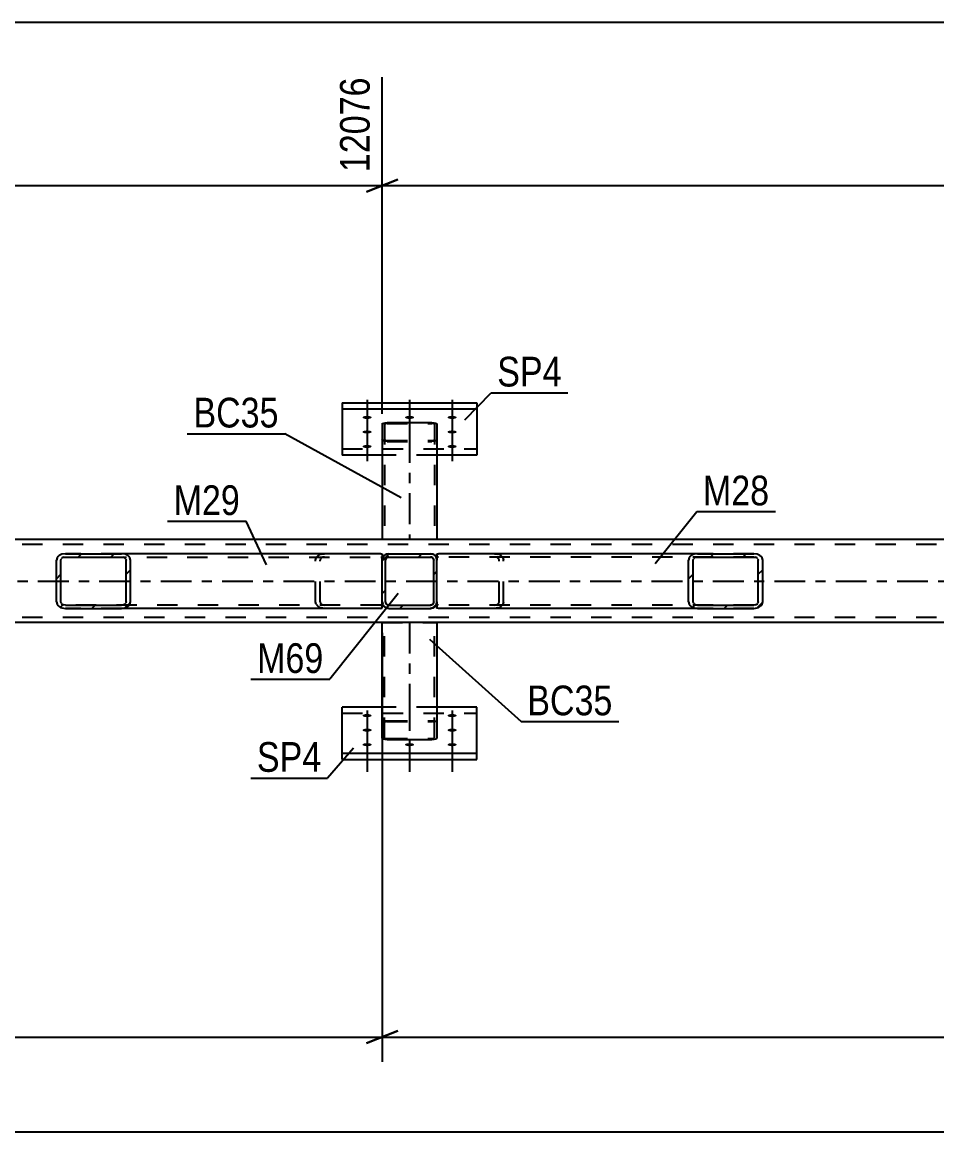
# Model space of a CAD drawing. Header units: millimetres. Extents: x -81 to 760, y -449 to 145.
# Drawn here: x 411.5 to 499.7, y -303.7 to -196.7 of the extents above; entities that cross this region are included whole.
import ezdxf

# ---------------------------------------------------------------- set-up
doc = ezdxf.new("R2010")
doc.units = ezdxf.units.MM
doc.linetypes.add('DXK_LINE_DOT2', pattern=[3.9198, 1.9599, -1.9599])
doc.linetypes.add('DXK_LINE_DOT3', pattern=[5.9187, 2.979, -0.9799, 0.9799, -0.9799])
doc.styles.add('Arial Narrow', font='ARIALN.TTF', dxfattribs={"height": 0.2})

# ---------------------------------------------------------------- blocks, each defined once
blk = doc.blocks.new('Part-389626899-48546 - 48534')
at = {"color": 2, "linetype": 'Continuous'}
for p, q in [((446.21, -265.71), (446.21, -254.6)), ((451.49, -254.6), (451.49, -265.71)), ((446.25, -265.77), (446.21, -265.71)), ((446.36, -265.83), (446.25, -265.77)), ((446.51, -265.86), (446.36, -265.83)), ((446.69, -265.87), (446.51, -265.86)), ((446.69, -265.87), (451.01, -265.87)), ((451.2, -265.86), (451.01, -265.87)), ((451.35, -265.83), (451.2, -265.86)), ((451.46, -265.77), (451.35, -265.83)), ((451.49, -265.71), (451.46, -265.77))]:
    blk.add_line(p, q, dxfattribs=at)
at = {"color": 7, "linetype": 'DXK_LINE_DOT2'}
for p, q in [((446.21, -254.6), (451.49, -254.6)), ((446.45, -265.71), (446.45, -254.6)), ((451.25, -265.71), (451.25, -254.6)), ((446.21, -264.23), (446.25, -264.17)), ((446.25, -264.17), (446.36, -264.12)), ((446.36, -264.12), (446.51, -264.08)), ((446.47, -264.2), (446.45, -264.23)), ((446.53, -264.17), (446.47, -264.2)), ((446.51, -264.08), (446.69, -264.07)), ((446.6, -264.16), (446.53, -264.17)), ((446.69, -264.15), (446.6, -264.16)), ((446.69, -264.07), (451.01, -264.07)), ((446.69, -264.15), (451.01, -264.15)), ((451.01, -264.07), (451.2, -264.08)), ((451.11, -264.16), (451.01, -264.15)), ((451.18, -264.17), (451.11, -264.16)), ((451.18, -264.17), (451.2, -264.18)), ((451.2, -264.08), (451.35, -264.12)), ((451.2, -264.18), (451.24, -264.2)), ((451.25, -264.23), (451.24, -264.2)), ((451.35, -264.12), (451.46, -264.17)), ((451.46, -264.17), (451.49, -264.23)), ((446.45, -265.71), (446.47, -265.74)), ((446.47, -265.74), (446.53, -265.77)), ((446.53, -265.77), (446.6, -265.79)), ((446.6, -265.79), (446.69, -265.79)), ((446.69, -265.79), (451.01, -265.79)), ((451.01, -265.79), (451.11, -265.79)), ((451.11, -265.79), (451.18, -265.77)), ((451.18, -265.77), (451.24, -265.74)), ((451.24, -265.74), (451.25, -265.71))]:
    blk.add_line(p, q, dxfattribs=at)
at = {"color": 7, "linetype": 'DXK_LINE_DOT3'}
blk.add_line((448.85, -254.6), (448.85, -264.97), dxfattribs=at)
blk = doc.blocks.new('Part-389626899-48542 - 48534')
at = {"linetype": 'Continuous'}
h = blk.add_hatch(dxfattribs=at)
h.set_pattern_fill('', scale=0.7, style=0, pattern_type=0)
h.set_pattern_definition([(45, (451.1005, -253.1882), (-1.57154, 1.57154), [])])
h.paths.add_polyline_path([(450.86, -253.24), (451.1, -253.19), (451.31, -253.05), (451.45, -252.84), (451.5, -252.6), (451.5, -248.6), (451.45, -248.35), (451.31, -248.14), (451.1, -248.01), (450.86, -247.96), (446.86, -247.96), (446.61, -248.01), (446.4, -248.14), (446.26, -248.35), (446.22, -248.6), (446.22, -252.6), (446.26, -252.84), (446.4, -253.05), (446.61, -253.19), (446.86, -253.24)])
h.paths.add_polyline_path([(446.73, -252.89), (446.63, -252.82), (446.56, -252.72), (446.54, -252.6), (446.54, -248.6), (446.56, -248.47), (446.63, -248.37), (446.73, -248.3), (446.86, -248.28), (450.86, -248.28), (450.98, -248.3), (451.08, -248.37), (451.15, -248.47), (451.18, -248.6), (451.18, -252.6), (451.15, -252.72), (451.08, -252.82), (450.98, -252.89), (450.86, -252.92), (446.86, -252.92)])
at = {"color": 7, "linetype": 'DXK_LINE_DOT2'}
for p, q in [((446.61, -248.01), (446.86, -247.96)), ((446.86, -247.96), (450.86, -247.96)), ((450.86, -247.96), (451.1, -248.01)), ((446.22, -248.6), (446.26, -248.35)), ((446.22, -252.6), (446.22, -248.6)), ((446.56, -248.47), (446.54, -248.6)), ((446.54, -252.6), (446.54, -248.6)), ((446.86, -248.28), (446.73, -248.3)), ((446.86, -248.28), (450.86, -248.28)), ((450.98, -248.3), (450.86, -248.28)), ((451.18, -248.6), (451.15, -248.47)), ((451.18, -252.6), (451.18, -248.6)), ((451.45, -248.35), (451.5, -248.6)), ((451.5, -252.6), (451.5, -248.6)), ((446.26, -252.84), (446.22, -252.6)), ((446.54, -252.6), (446.56, -252.72)), ((446.86, -253.24), (446.61, -253.19)), ((446.73, -252.89), (446.86, -252.92)), ((446.86, -252.92), (450.86, -252.92)), ((446.86, -253.24), (450.86, -253.24)), ((450.86, -252.92), (450.98, -252.89)), ((451.1, -253.19), (450.86, -253.24)), ((451.15, -252.72), (451.18, -252.6)), ((451.5, -252.6), (451.45, -252.84))]:
    blk.add_line(p, q, dxfattribs=at)
at = {"color": 2, "linetype": 'Continuous'}
for p, q in [((446.86, -247.96), (446.61, -248.01)), ((446.86, -247.96), (450.86, -247.96)), ((451.1, -248.01), (450.86, -247.96)), ((446.26, -248.35), (446.22, -248.6)), ((446.22, -252.6), (446.22, -248.6)), ((446.54, -248.6), (446.56, -248.47)), ((446.54, -252.6), (446.54, -248.6)), ((446.73, -248.3), (446.86, -248.28)), ((446.86, -248.28), (450.86, -248.28)), ((450.86, -248.28), (450.98, -248.3)), ((451.15, -248.47), (451.18, -248.6)), ((451.18, -252.6), (451.18, -248.6)), ((451.5, -248.6), (451.45, -248.35)), ((451.5, -252.6), (451.5, -248.6)), ((446.22, -252.6), (446.26, -252.84)), ((446.56, -252.72), (446.54, -252.6)), ((446.61, -253.19), (446.86, -253.24)), ((446.86, -252.92), (446.73, -252.89)), ((446.86, -252.92), (450.86, -252.92)), ((446.86, -253.24), (450.86, -253.24)), ((450.98, -252.89), (450.86, -252.92)), ((450.86, -253.24), (451.1, -253.19)), ((451.18, -252.6), (451.15, -252.72)), ((451.45, -252.84), (451.5, -252.6))]:
    blk.add_line(p, q, dxfattribs=at)
at = {"color": 7, "linetype": 'DXK_LINE_DOT2'}
for centre, radius, start, end in [((446.86, -248.6), 0.64, 112.5, 157.5), ((450.86, -248.6), 0.64, 22.5, 67.5), ((446.86, -248.6), 0.32, 112.5, 157.5), ((450.86, -248.6), 0.32, 22.5, 67.5), ((446.86, -252.6), 0.64, 202.5, 247.5), ((446.86, -252.6), 0.32, 202.5, 247.5), ((450.86, -252.6), 0.32, 292.5, 337.5), ((450.86, -252.6), 0.64, 292.5, 337.5)]:
    blk.add_arc(centre, radius, start, end, dxfattribs=at)
at = {"color": 2, "linetype": 'Continuous'}
for centre, radius, start, end in [((446.86, -248.6), 0.64, 112.5, 157.5), ((450.86, -248.6), 0.64, 22.5, 67.5), ((446.86, -248.6), 0.32, 112.5, 157.5), ((450.86, -248.6), 0.32, 22.5, 67.5), ((446.86, -252.6), 0.64, 202.5, 247.5), ((446.86, -252.6), 0.32, 202.5, 247.5), ((450.86, -252.6), 0.32, 292.5, 337.5), ((450.86, -252.6), 0.64, 292.5, 337.5)]:
    blk.add_arc(centre, radius, start, end, dxfattribs=at)
blk = doc.blocks.new('Part-389626899-48550 - 48534')
at = {"color": 7, "linetype": 'DXK_LINE_DOT2'}
for p, q in [((574.16, -247.08), (-36.81, -247.08)), ((574.16, -254.12), (-36.81, -254.12))]:
    blk.add_line(p, q, dxfattribs=at)
at = {"color": 2, "linetype": 'Continuous'}
for p, q in [((574.16, -246.6), (-32.01, -246.6)), ((574.16, -254.6), (-32.01, -254.6))]:
    blk.add_line(p, q, dxfattribs=at)
at = {"color": 7, "linetype": 'DXK_LINE_DOT3'}
blk.add_line((-36.81, -250.6), (574.16, -250.6), dxfattribs=at)
blk = doc.blocks.new('Bolt-389626899-48717 - 48534')
at = {"linetype": 'Continuous'}
for points in [[(444.75, -234.67), (444.85, -234.67), (444.93, -234.68), (445.01, -234.7), (445.08, -234.72), (445.14, -234.75), (445.17, -234.77), (445.19, -234.81), (445.19, -234.84), (445.17, -234.87), (445.14, -234.9), (445.08, -234.92), (445.01, -234.94), (444.93, -234.96), (444.85, -234.97), (444.75, -234.97), (444.66, -234.97), (444.58, -234.96), (444.5, -234.94), (444.43, -234.92), (444.37, -234.9), (444.34, -234.87), (444.32, -234.84), (444.32, -234.81), (444.34, -234.77), (444.37, -234.75), (444.43, -234.72), (444.5, -234.7), (444.58, -234.68), (444.66, -234.67)], [(448.85, -234.67), (448.95, -234.67), (449.03, -234.68), (449.11, -234.7), (449.18, -234.72), (449.24, -234.75), (449.27, -234.77), (449.29, -234.81), (449.29, -234.84), (449.27, -234.87), (449.24, -234.9), (449.18, -234.92), (449.11, -234.94), (449.03, -234.96), (448.95, -234.97), (448.85, -234.97), (448.76, -234.97), (448.68, -234.96), (448.6, -234.94), (448.53, -234.92), (448.47, -234.9), (448.44, -234.87), (448.42, -234.84), (448.42, -234.81), (448.44, -234.77), (448.47, -234.75), (448.53, -234.72), (448.6, -234.7), (448.68, -234.68), (448.76, -234.67)], [(452.95, -234.67), (453.05, -234.67), (453.13, -234.68), (453.21, -234.7), (453.28, -234.72), (453.34, -234.75), (453.37, -234.77), (453.39, -234.81), (453.39, -234.84), (453.37, -234.87), (453.34, -234.9), (453.28, -234.92), (453.21, -234.94), (453.13, -234.96), (453.05, -234.97), (452.95, -234.97), (452.86, -234.97), (452.78, -234.96), (452.7, -234.94), (452.63, -234.92), (452.57, -234.9), (452.54, -234.87), (452.52, -234.84), (452.52, -234.81), (452.54, -234.77), (452.57, -234.75), (452.63, -234.72), (452.7, -234.7), (452.78, -234.68), (452.86, -234.67)], [(444.75, -236.07), (444.85, -236.08), (444.93, -236.09), (445.01, -236.1), (445.08, -236.12), (445.14, -236.15), (445.17, -236.18), (445.19, -236.21), (445.19, -236.24), (445.17, -236.27), (445.14, -236.3), (445.08, -236.32), (445.01, -236.34), (444.93, -236.36), (444.85, -236.37), (444.75, -236.37), (444.66, -236.37), (444.58, -236.36), (444.5, -236.34), (444.43, -236.32), (444.37, -236.3), (444.34, -236.27), (444.32, -236.24), (444.32, -236.21), (444.34, -236.18), (444.37, -236.15), (444.43, -236.12), (444.5, -236.1), (444.58, -236.09), (444.66, -236.08)], [(452.95, -236.07), (453.05, -236.08), (453.13, -236.09), (453.21, -236.1), (453.28, -236.12), (453.34, -236.15), (453.37, -236.18), (453.39, -236.21), (453.39, -236.24), (453.37, -236.27), (453.34, -236.3), (453.28, -236.32), (453.21, -236.34), (453.13, -236.36), (453.05, -236.37), (452.95, -236.37), (452.86, -236.37), (452.78, -236.36), (452.7, -236.34), (452.63, -236.32), (452.57, -236.3), (452.54, -236.27), (452.52, -236.24), (452.52, -236.21), (452.54, -236.18), (452.57, -236.15), (452.63, -236.12), (452.7, -236.1), (452.78, -236.09), (452.86, -236.08)], [(444.75, -237.48), (444.85, -237.48), (444.93, -237.49), (445.01, -237.5), (445.08, -237.52), (445.14, -237.55), (445.17, -237.58), (445.19, -237.61), (445.19, -237.64), (445.17, -237.67), (445.14, -237.7), (445.08, -237.73), (445.01, -237.75), (444.93, -237.76), (444.85, -237.77), (444.75, -237.78), (444.66, -237.77), (444.58, -237.76), (444.5, -237.75), (444.43, -237.73), (444.37, -237.7), (444.34, -237.67), (444.32, -237.64), (444.32, -237.61), (444.34, -237.58), (444.37, -237.55), (444.43, -237.52), (444.5, -237.5), (444.58, -237.49), (444.66, -237.48)], [(452.95, -237.48), (453.05, -237.48), (453.13, -237.49), (453.21, -237.5), (453.28, -237.52), (453.34, -237.55), (453.37, -237.58), (453.39, -237.61), (453.39, -237.64), (453.37, -237.67), (453.34, -237.7), (453.28, -237.73), (453.21, -237.75), (453.13, -237.76), (453.05, -237.77), (452.95, -237.78), (452.86, -237.77), (452.78, -237.76), (452.7, -237.75), (452.63, -237.73), (452.57, -237.7), (452.54, -237.67), (452.52, -237.64), (452.52, -237.61), (452.54, -237.58), (452.57, -237.55), (452.63, -237.52), (452.7, -237.5), (452.78, -237.49), (452.86, -237.48)]]:
    blk.add_hatch(color=1, dxfattribs=at).paths.add_polyline_path(points)
at = {"color": 1, "linetype": 'Continuous'}
for p, q in [((444.75, -233.13), (444.75, -236.25)), ((448.85, -233.13), (448.85, -236.25)), ((452.95, -233.13), (452.95, -236.25)), ((444.75, -234.53), (444.75, -237.65)), ((452.95, -234.53), (452.95, -237.65)), ((444.75, -235.93), (444.75, -239.05)), ((452.95, -235.93), (452.95, -239.05))]:
    blk.add_line(p, q, dxfattribs=at)
at = {"color": 1, "linetype": 'DXK_LINE_DOT2'}
blk.add_line((448.85, -235.93), (448.85, -239.05), dxfattribs=at)
blk = doc.blocks.new('Part-389626899-48642 - 48534')
at = {"linetype": 'Continuous'}
h = blk.add_hatch(dxfattribs=at)
h.set_pattern_fill('', scale=0.7, style=0, pattern_type=0)
h.set_pattern_definition([(45, (482.3845, -253.1882), (-1.57154, 1.57154), [])])
h.paths.add_polyline_path([(482.05, -253.24), (482.38, -253.19), (482.67, -253.05), (482.85, -252.84), (482.92, -252.6), (482.92, -248.6), (482.85, -248.35), (482.67, -248.14), (482.38, -248.01), (482.05, -247.96), (476.63, -247.96), (476.3, -248.01), (476.02, -248.14), (475.83, -248.35), (475.77, -248.6), (475.77, -252.6), (475.83, -252.84), (476.02, -253.05), (476.3, -253.19), (476.63, -253.24)])
h.paths.add_polyline_path([(476.47, -252.89), (476.33, -252.82), (476.23, -252.72), (476.2, -252.6), (476.2, -248.6), (476.23, -248.47), (476.33, -248.37), (476.47, -248.3), (476.63, -248.28), (482.05, -248.28), (482.22, -248.3), (482.36, -248.37), (482.45, -248.47), (482.49, -248.6), (482.49, -252.6), (482.45, -252.72), (482.36, -252.82), (482.22, -252.89), (482.05, -252.92), (476.63, -252.92)])
at = {"color": 2, "linetype": 'Continuous'}
for p, q in [((451.5, -247.98), (451.63, -247.96)), ((451.5, -247.98), (451.5, -248.6)), ((476.63, -247.96), (451.63, -247.96)), ((476.63, -247.96), (476.3, -248.01)), ((476.63, -247.96), (482.05, -247.96)), ((482.38, -248.01), (482.05, -247.96)), ((475.83, -248.35), (475.77, -248.6)), ((475.77, -252.6), (475.77, -248.6)), ((476.2, -248.6), (476.23, -248.47)), ((476.2, -252.6), (476.2, -248.6)), ((476.47, -248.3), (476.63, -248.28)), ((476.63, -248.28), (482.05, -248.28)), ((482.05, -248.28), (482.22, -248.3)), ((482.45, -248.47), (482.49, -248.6)), ((482.49, -252.6), (482.49, -248.6)), ((482.92, -248.6), (482.85, -248.35)), ((482.92, -252.6), (482.92, -248.6)), ((451.5, -252.6), (451.5, -253.05)), ((451.5, -253.05), (451.5, -253.19)), ((451.5, -253.22), (451.5, -253.19)), ((451.63, -253.24), (451.5, -253.22)), ((476.63, -253.24), (451.63, -253.24)), ((475.77, -252.6), (475.83, -252.84)), ((476.23, -252.72), (476.2, -252.6)), ((476.3, -253.19), (476.63, -253.24)), ((476.63, -252.92), (476.47, -252.89)), ((476.63, -252.92), (482.05, -252.92)), ((476.63, -253.24), (482.05, -253.24)), ((482.22, -252.89), (482.05, -252.92)), ((482.05, -253.24), (482.38, -253.19)), ((482.49, -252.6), (482.45, -252.72)), ((482.85, -252.84), (482.92, -252.6))]:
    blk.add_line(p, q, dxfattribs=at)
at = {"color": 7, "linetype": 'DXK_LINE_DOT2'}
for p, q in [((451.5, -248.3), (451.5, -247.98)), ((457.05, -247.96), (457.38, -248.01)), ((482.05, -247.96), (476.63, -247.96)), ((451.63, -248.28), (451.5, -248.3)), ((451.5, -253.05), (451.5, -248.6)), ((482.05, -248.28), (451.63, -248.28)), ((457.22, -248.3), (457.05, -248.28)), ((457.49, -248.6), (457.45, -248.47)), ((457.49, -252.6), (457.49, -248.6)), ((457.85, -248.35), (457.92, -248.6)), ((457.92, -252.6), (457.92, -248.6)), ((451.63, -252.92), (451.5, -252.9)), ((482.05, -252.92), (451.63, -252.92)), ((457.05, -252.92), (457.22, -252.89)), ((457.38, -253.19), (457.05, -253.24)), ((457.45, -252.72), (457.49, -252.6)), ((457.92, -252.6), (457.85, -252.84)), ((482.05, -253.24), (476.63, -253.24))]:
    blk.add_line(p, q, dxfattribs=at)
for centre, radius, start, end in [((457.18, -248.77), 0.792, 31.978, 75.1661), ((457.12, -248.68), 0.396, 31.978, 75.1661), ((457.12, -252.51), 0.396, 284.8339, 328.022), ((457.18, -252.42), 0.792, 284.8339, 328.022)]:
    blk.add_arc(centre, radius, start, end, dxfattribs=at)
at = {"color": 2, "linetype": 'Continuous'}
for centre, radius, start, end in [((476.5, -248.77), 0.792, 104.8339, 148.022), ((482.18, -248.77), 0.792, 31.978, 75.1661), ((476.57, -248.68), 0.396, 104.8339, 148.022), ((482.12, -248.68), 0.396, 31.978, 75.1661), ((476.5, -252.42), 0.792, 211.978, 255.1661), ((476.57, -252.51), 0.396, 211.978, 255.1661), ((482.12, -252.51), 0.396, 284.8339, 328.022), ((482.18, -252.42), 0.792, 284.8339, 328.022)]:
    blk.add_arc(centre, radius, start, end, dxfattribs=at)
blk = doc.blocks.new('Part-389626899-48586 - 48534')
at = {"color": 2, "linetype": 'Continuous'}
for p, q in [((446.36, -235.37), (446.51, -235.33)), ((446.51, -235.33), (446.69, -235.32)), ((446.69, -235.32), (451.01, -235.32)), ((451.01, -235.32), (451.2, -235.33)), ((451.2, -235.33), (451.35, -235.37)), ((446.21, -235.48), (446.25, -235.42)), ((446.21, -235.48), (446.21, -246.6)), ((446.25, -235.42), (446.36, -235.37)), ((451.35, -235.37), (451.46, -235.42)), ((451.46, -235.42), (451.49, -235.48)), ((451.49, -235.48), (451.49, -246.6))]:
    blk.add_line(p, q, dxfattribs=at)
at = {"color": 7, "linetype": 'DXK_LINE_DOT2'}
for p, q in [((446.47, -235.45), (446.45, -235.48)), ((446.45, -235.48), (446.45, -246.6)), ((446.53, -235.43), (446.47, -235.45)), ((446.6, -235.41), (446.53, -235.43)), ((446.69, -235.4), (446.6, -235.41)), ((446.69, -235.4), (451.01, -235.4)), ((451.11, -235.41), (451.01, -235.4)), ((451.18, -235.43), (451.11, -235.41)), ((451.24, -235.45), (451.18, -235.43)), ((451.25, -235.48), (451.24, -235.45)), ((451.25, -235.48), (451.25, -246.6)), ((446.25, -237.02), (446.21, -236.96)), ((446.36, -237.08), (446.25, -237.02)), ((446.51, -237.11), (446.36, -237.08)), ((446.45, -236.96), (446.47, -236.99)), ((446.47, -236.99), (446.53, -237.02)), ((446.69, -237.13), (446.51, -237.11)), ((446.53, -237.02), (446.6, -237.04)), ((446.6, -237.04), (446.69, -237.04)), ((446.69, -237.04), (451.01, -237.04)), ((446.69, -237.13), (451.01, -237.13)), ((451.01, -237.04), (451.11, -237.04)), ((451.2, -237.11), (451.01, -237.13)), ((451.11, -237.04), (451.18, -237.02)), ((451.18, -237.02), (451.2, -237.01)), ((451.2, -237.01), (451.24, -236.99)), ((451.35, -237.08), (451.2, -237.11)), ((451.24, -236.99), (451.25, -236.96)), ((451.46, -237.02), (451.35, -237.08)), ((451.49, -236.96), (451.46, -237.02)), ((451.49, -246.6), (446.21, -246.6))]:
    blk.add_line(p, q, dxfattribs=at)
at = {"color": 7, "linetype": 'DXK_LINE_DOT3'}
blk.add_line((448.85, -236.22), (448.85, -246.6), dxfattribs=at)
blk = doc.blocks.new('Part-389626899-48587 - 48534')
at = {"color": 2, "linetype": 'Continuous'}
for p, q in [((442.35, -267.8), (442.35, -262.75)), ((446.21, -262.75), (442.35, -262.75)), ((455.35, -262.75), (451.49, -262.75)), ((455.35, -267.8), (455.35, -262.75)), ((442.35, -267.19), (455.35, -267.19)), ((442.35, -267.8), (455.35, -267.8))]:
    blk.add_line(p, q, dxfattribs=at)
at = {"color": 7, "linetype": 'DXK_LINE_DOT2'}
for p, q in [((451.49, -262.75), (446.21, -262.75)), ((442.35, -263.35), (455.35, -263.35))]:
    blk.add_line(p, q, dxfattribs=at)
blk = doc.blocks.new('Part-389626899-48590 - 48534')
at = {"color": 2, "linetype": 'Continuous'}
for p, q in [((442.35, -233.4), (455.35, -233.4)), ((442.35, -233.4), (442.35, -238.45)), ((442.35, -234), (455.35, -234)), ((455.35, -233.4), (455.35, -238.45)), ((446.21, -238.45), (442.35, -238.45)), ((455.35, -238.45), (451.49, -238.45))]:
    blk.add_line(p, q, dxfattribs=at)
at = {"color": 7, "linetype": 'DXK_LINE_DOT2'}
for p, q in [((442.35, -237.84), (455.35, -237.84)), ((451.49, -238.45), (446.21, -238.45))]:
    blk.add_line(p, q, dxfattribs=at)
blk = doc.blocks.new('Part-389626899-48645 - 48534')
at = {"linetype": 'Continuous'}
h = blk.add_hatch(dxfattribs=at)
h.set_pattern_fill('', scale=0.7, style=0, pattern_type=0)
h.set_pattern_definition([(45, (421.4103, -253.1882), (-1.57154, 1.57154), [])])
h.paths.add_polyline_path([(421.08, -253.24), (421.41, -253.19), (421.69, -253.05), (421.88, -252.84), (421.95, -252.6), (421.95, -248.6), (421.88, -248.35), (421.69, -248.14), (421.41, -248.01), (421.08, -247.96), (415.66, -247.96), (415.33, -248.01), (415.05, -248.14), (414.86, -248.35), (414.79, -248.6), (414.79, -252.6), (414.86, -252.84), (415.05, -253.05), (415.33, -253.19), (415.66, -253.24)])
h.paths.add_polyline_path([(415.49, -252.89), (415.35, -252.82), (415.26, -252.72), (415.22, -252.6), (415.22, -248.6), (415.26, -248.47), (415.35, -248.37), (415.49, -248.3), (415.66, -248.28), (421.08, -248.28), (421.24, -248.3), (421.39, -248.37), (421.48, -248.47), (421.51, -248.6), (421.51, -252.6), (421.48, -252.72), (421.39, -252.82), (421.24, -252.89), (421.08, -252.92), (415.66, -252.92)])
at = {"color": 2, "linetype": 'Continuous'}
for p, q in [((415.66, -247.96), (415.33, -248.01)), ((415.66, -247.96), (421.08, -247.96)), ((446.08, -247.96), (421.08, -247.96)), ((421.41, -248.01), (421.08, -247.96)), ((446.08, -247.96), (446.22, -247.98)), ((446.22, -247.98), (446.22, -248.01)), ((446.22, -248.01), (446.22, -248.14)), ((446.22, -248.14), (446.22, -248.6)), ((414.86, -248.35), (414.79, -248.6)), ((414.79, -252.6), (414.79, -248.6)), ((415.22, -248.6), (415.26, -248.47)), ((415.22, -252.6), (415.22, -248.6)), ((415.49, -248.3), (415.66, -248.28)), ((415.66, -248.28), (421.08, -248.28)), ((421.08, -248.28), (421.24, -248.3)), ((421.48, -248.47), (421.51, -248.6)), ((421.51, -252.6), (421.51, -248.6)), ((421.95, -248.6), (421.88, -248.35)), ((421.95, -252.6), (421.95, -248.6)), ((414.79, -252.6), (414.86, -252.84)), ((415.26, -252.72), (415.22, -252.6)), ((415.33, -253.19), (415.66, -253.24)), ((415.66, -252.92), (415.49, -252.89)), ((415.66, -252.92), (421.08, -252.92)), ((415.66, -253.24), (421.08, -253.24)), ((421.24, -252.89), (421.08, -252.92)), ((421.08, -253.24), (421.41, -253.19)), ((446.08, -253.24), (421.08, -253.24)), ((421.51, -252.6), (421.48, -252.72)), ((421.88, -252.84), (421.95, -252.6)), ((446.08, -253.24), (446.22, -253.22)), ((446.22, -253.22), (446.22, -252.6))]:
    blk.add_line(p, q, dxfattribs=at)
at = {"color": 7, "linetype": 'DXK_LINE_DOT2'}
for p, q in [((421.08, -247.96), (415.66, -247.96)), ((440.33, -248.01), (440.66, -247.96)), ((446.22, -248.14), (446.22, -248.3)), ((415.66, -248.28), (446.08, -248.28)), ((439.79, -248.6), (439.86, -248.35)), ((439.79, -252.6), (439.79, -248.6)), ((440.26, -248.47), (440.23, -248.6)), ((440.23, -252.6), (440.23, -248.6)), ((440.66, -248.28), (440.49, -248.3)), ((446.08, -248.28), (446.22, -248.3)), ((446.22, -252.6), (446.22, -248.35)), ((446.08, -252.92), (415.66, -252.92)), ((421.08, -253.24), (415.66, -253.24)), ((439.86, -252.84), (439.79, -252.6)), ((440.23, -252.6), (440.26, -252.72)), ((440.66, -253.24), (440.33, -253.19)), ((440.49, -252.89), (440.66, -252.92)), ((446.08, -252.92), (446.22, -252.9))]:
    blk.add_line(p, q, dxfattribs=at)
at = {"color": 2, "linetype": 'Continuous'}
for centre, radius, start, end in [((415.53, -248.77), 0.792, 104.8339, 148.022), ((421.21, -248.77), 0.792, 31.978, 75.1661), ((415.59, -248.68), 0.396, 104.8339, 148.022), ((421.14, -248.68), 0.396, 31.978, 75.1661), ((415.53, -252.42), 0.792, 211.978, 255.1661), ((415.59, -252.51), 0.396, 211.978, 255.1661), ((421.14, -252.51), 0.396, 284.8339, 328.022), ((421.21, -252.42), 0.792, 284.8339, 328.022)]:
    blk.add_arc(centre, radius, start, end, dxfattribs=at)
at = {"color": 7, "linetype": 'DXK_LINE_DOT2'}
for centre, radius, start, end in [((440.53, -248.77), 0.792, 104.8339, 148.022), ((440.6, -248.68), 0.396, 104.8339, 148.022), ((440.53, -252.42), 0.792, 211.978, 255.1661), ((440.6, -252.51), 0.396, 211.978, 255.1661)]:
    blk.add_arc(centre, radius, start, end, dxfattribs=at)
blk = doc.blocks.new('Bolt-389626899-48714 - 48534')
at = {"linetype": 'Continuous'}
for points in [[(444.75, -263.72), (444.66, -263.72), (444.58, -263.71), (444.5, -263.69), (444.43, -263.67), (444.37, -263.64), (444.34, -263.61), (444.32, -263.58), (444.32, -263.55), (444.34, -263.52), (444.37, -263.49), (444.43, -263.47), (444.5, -263.45), (444.58, -263.43), (444.66, -263.42), (444.75, -263.42), (444.85, -263.42), (444.93, -263.43), (445.01, -263.45), (445.08, -263.47), (445.14, -263.49), (445.17, -263.52), (445.19, -263.55), (445.19, -263.58), (445.17, -263.61), (445.14, -263.64), (445.08, -263.67), (445.01, -263.69), (444.93, -263.71), (444.85, -263.72)], [(452.95, -263.72), (452.86, -263.72), (452.78, -263.71), (452.7, -263.69), (452.63, -263.67), (452.57, -263.64), (452.54, -263.61), (452.52, -263.58), (452.52, -263.55), (452.54, -263.52), (452.57, -263.49), (452.63, -263.47), (452.7, -263.45), (452.78, -263.43), (452.86, -263.42), (452.95, -263.42), (453.05, -263.42), (453.13, -263.43), (453.21, -263.45), (453.28, -263.47), (453.34, -263.49), (453.37, -263.52), (453.39, -263.55), (453.39, -263.58), (453.37, -263.61), (453.34, -263.64), (453.28, -263.67), (453.21, -263.69), (453.13, -263.71), (453.05, -263.72)], [(444.75, -265.12), (444.66, -265.12), (444.58, -265.11), (444.5, -265.09), (444.43, -265.07), (444.37, -265.05), (444.34, -265.02), (444.32, -264.99), (444.32, -264.95), (444.34, -264.92), (444.37, -264.9), (444.43, -264.87), (444.5, -264.85), (444.58, -264.83), (444.66, -264.82), (444.75, -264.82), (444.85, -264.82), (444.93, -264.83), (445.01, -264.85), (445.08, -264.87), (445.14, -264.9), (445.17, -264.92), (445.19, -264.95), (445.19, -264.99), (445.17, -265.02), (445.14, -265.05), (445.08, -265.07), (445.01, -265.09), (444.93, -265.11), (444.85, -265.12)], [(452.95, -265.12), (452.86, -265.12), (452.78, -265.11), (452.7, -265.09), (452.63, -265.07), (452.57, -265.05), (452.54, -265.02), (452.52, -264.99), (452.52, -264.95), (452.54, -264.92), (452.57, -264.9), (452.63, -264.87), (452.7, -264.85), (452.78, -264.83), (452.86, -264.82), (452.95, -264.82), (453.05, -264.82), (453.13, -264.83), (453.21, -264.85), (453.28, -264.87), (453.34, -264.9), (453.37, -264.92), (453.39, -264.95), (453.39, -264.99), (453.37, -265.02), (453.34, -265.05), (453.28, -265.07), (453.21, -265.09), (453.13, -265.11), (453.05, -265.12)], [(444.75, -266.52), (444.66, -266.52), (444.58, -266.51), (444.5, -266.49), (444.43, -266.47), (444.37, -266.45), (444.34, -266.42), (444.32, -266.39), (444.32, -266.36), (444.34, -266.33), (444.37, -266.3), (444.43, -266.27), (444.5, -266.25), (444.58, -266.24), (444.66, -266.23), (444.75, -266.22), (444.85, -266.23), (444.93, -266.24), (445.01, -266.25), (445.08, -266.27), (445.14, -266.3), (445.17, -266.33), (445.19, -266.36), (445.19, -266.39), (445.17, -266.42), (445.14, -266.45), (445.08, -266.47), (445.01, -266.49), (444.93, -266.51), (444.85, -266.52)], [(448.85, -266.52), (448.76, -266.52), (448.68, -266.51), (448.6, -266.49), (448.53, -266.47), (448.47, -266.45), (448.44, -266.42), (448.42, -266.39), (448.42, -266.36), (448.44, -266.33), (448.47, -266.3), (448.53, -266.27), (448.6, -266.25), (448.68, -266.24), (448.76, -266.23), (448.85, -266.22), (448.95, -266.23), (449.03, -266.24), (449.11, -266.25), (449.18, -266.27), (449.24, -266.3), (449.27, -266.33), (449.29, -266.36), (449.29, -266.39), (449.27, -266.42), (449.24, -266.45), (449.18, -266.47), (449.11, -266.49), (449.03, -266.51), (448.95, -266.52)], [(452.95, -266.52), (452.86, -266.52), (452.78, -266.51), (452.7, -266.49), (452.63, -266.47), (452.57, -266.45), (452.54, -266.42), (452.52, -266.39), (452.52, -266.36), (452.54, -266.33), (452.57, -266.3), (452.63, -266.27), (452.7, -266.25), (452.78, -266.24), (452.86, -266.23), (452.95, -266.22), (453.05, -266.23), (453.13, -266.24), (453.21, -266.25), (453.28, -266.27), (453.34, -266.3), (453.37, -266.33), (453.39, -266.36), (453.39, -266.39), (453.37, -266.42), (453.34, -266.45), (453.28, -266.47), (453.21, -266.49), (453.13, -266.51), (453.05, -266.52)]]:
    blk.add_hatch(color=1, dxfattribs=at).paths.add_polyline_path(points)
at = {"color": 1, "linetype": 'Continuous'}
for p, q in [((444.75, -263.08), (444.75, -266.2)), ((452.95, -263.08), (452.95, -266.2)), ((444.75, -264.48), (444.75, -267.6)), ((452.95, -264.48), (452.95, -267.6)), ((444.75, -265.88), (444.75, -269)), ((448.85, -265.88), (448.85, -269)), ((452.95, -265.88), (452.95, -269))]:
    blk.add_line(p, q, dxfattribs=at)
at = {"color": 1, "linetype": 'DXK_LINE_DOT2'}
blk.add_line((448.85, -263.08), (448.85, -266.2), dxfattribs=at)
blk = doc.blocks.new('StraightDimension-389626899-58139 - 48534')
at = {"color": 7, "linetype": 'Continuous'}
for p, q in [((446.21, -255.6), (446.21, -296.96)), ((444.71, -295.16), (447.71, -293.96)), ((212.88, -294.56), (446.21, -294.56))]:
    blk.add_line(p, q, dxfattribs=at)
blk = doc.blocks.new('StraightDimension-389626899-58138 - 48534')
at = {"color": 7, "linetype": 'Continuous'}
for p, q in [((446.21, -255.6), (446.21, -296.96)), ((585.06, -255.6), (585.06, -296.96)), ((447.71, -293.96), (444.71, -295.16)), ((583.56, -295.16), (586.56, -293.96)), ((446.21, -294.56), (585.06, -294.56))]:
    blk.add_line(p, q, dxfattribs=at)
at = {"color": 0}
blk.add_wipeout([(519.89, -293.81), (519.89, -289.61), (511.38, -289.61), (511.38, -293.81)], dxfattribs=at)
at = {"color": 3, "style": 'Arial Narrow'}
blk.add_text('5124', height=2.863, dxfattribs=at).set_placement((511.98, -293.21))
blk = doc.blocks.new('StraightDimension-389626899-58175 - 48534')
at = {"color": 7, "linetype": 'Continuous'}
blk.add_line((-36.81, -196.72), (585.06, -196.72), dxfattribs=at)
blk = doc.blocks.new('StraightDimension-389626899-58241 - 48534')
at = {"color": 7, "linetype": 'Continuous'}
blk.add_line((-37.81, -303.7), (586.06, -303.7), dxfattribs=at)
blk = doc.blocks.new('StraightDimension-389626899-66212 - 48534')
at = {"color": 7, "linetype": 'Continuous'}
for p, q in [((446.21, -234.48), (446.21, -202.03)), ((585.06, -240.8), (585.06, -202.03)), ((447.71, -211.87), (444.71, -213.07)), ((446.21, -212.47), (585.06, -212.47)), ((583.56, -213.07), (586.56, -211.87))]:
    blk.add_line(p, q, dxfattribs=at)
at = {"color": 0}
blk.add_wipeout([(519.89, -211.72), (519.89, -207.52), (511.38, -207.52), (511.38, -211.72)], dxfattribs=at)
at = {"color": 3, "style": 'Arial Narrow'}
blk.add_text('5124', height=2.863, dxfattribs=at).set_placement((511.98, -211.12))
at = {"color": 0, "linetype": 'Continuous'}
blk.add_wipeout([(584.46, -201.43), (580.26, -201.43), (580.26, -211.77), (584.46, -211.77)], dxfattribs=at)
at = {"color": 3, "linetype": 'Continuous', "style": 'Arial Narrow'}
blk.add_text('17200', height=2.863, rotation=90.0002, dxfattribs=at).set_placement((583.86, -211.17))
blk = doc.blocks.new('StraightDimension-389626899-66213 - 48534')
at = {"color": 7, "linetype": 'Continuous'}
for p, q in [((446.21, -234.48), (446.21, -202.03)), ((227.96, -212.47), (446.21, -212.47)), ((444.71, -213.07), (447.71, -211.87))]:
    blk.add_line(p, q, dxfattribs=at)
at = {"color": 0, "linetype": 'Continuous'}
blk.add_wipeout([(445.61, -201.43), (441.41, -201.43), (441.41, -211.77), (445.61, -211.77)], dxfattribs=at)
at = {"color": 3, "linetype": 'Continuous', "style": 'Arial Narrow'}
blk.add_text('12076', height=2.863, rotation=90.0002, dxfattribs=at).set_placement((445.01, -211.17))
blk = doc.blocks.new('Mark-389626899-50143 - 48534')
at = {"color": 30, "linetype": 'Continuous'}
for p in [(447.74, -251.8), (433.55, -260.06)]:
    blk.add_line(p, (441.15, -260.06), dxfattribs=at)
at = {"color": 0}
blk.add_wipeout([(440.55, -259.46), (440.55, -256.46), (434.15, -256.46), (434.15, -259.46)], dxfattribs=at)
blk.add_wipeout([(440.55, -259.46), (440.55, -256.46), (434.15, -256.46), (434.15, -259.46)], dxfattribs=at)
at = {"color": 3, "style": 'Arial Narrow'}
blk.add_text('M69', height=2.863, dxfattribs=at).set_placement((434.15, -259.46))
blk = doc.blocks.new('Mark-389626899-50149 - 48534')
at = {"color": 30, "linetype": 'Continuous'}
for p, q in [((450.79, -256.2), (459.61, -264.14)), ((459.61, -264.14), (469.03, -264.14))]:
    blk.add_line(p, q, dxfattribs=at)
at = {"color": 0}
blk.add_wipeout([(468.43, -263.54), (468.43, -260.54), (460.21, -260.54), (460.21, -263.54)], dxfattribs=at)
blk.add_wipeout([(468.43, -263.54), (468.43, -260.54), (460.21, -260.54), (460.21, -263.54)], dxfattribs=at)
at = {"color": 3, "style": 'Arial Narrow'}
blk.add_text('BC35', height=2.863, dxfattribs=at).set_placement((460.21, -263.54))
blk = doc.blocks.new('Mark-389626899-50179 - 48534')
at = {"color": 30, "linetype": 'Continuous'}
for p in [(427.41, -236.39), (448.03, -242.59)]:
    blk.add_line(p, (436.83, -236.39), dxfattribs=at)
at = {"color": 0}
blk.add_wipeout([(436.23, -235.79), (436.23, -232.79), (428.01, -232.79), (428.01, -235.79)], dxfattribs=at)
blk.add_wipeout([(436.23, -235.79), (436.23, -232.79), (428.01, -232.79), (428.01, -235.79)], dxfattribs=at)
at = {"color": 3, "style": 'Arial Narrow'}
blk.add_text('BC35', height=2.863, dxfattribs=at).set_placement((428.01, -235.79))
blk = doc.blocks.new('Mark-389626899-50182 - 48534')
at = {"color": 30, "linetype": 'Continuous'}
for p in [(443.45, -266.7), (433.53, -269.59)]:
    blk.add_line(p, (440.94, -269.59), dxfattribs=at)
at = {"color": 0}
blk.add_wipeout([(440.34, -268.99), (440.34, -265.99), (434.13, -265.99), (434.13, -268.99)], dxfattribs=at)
blk.add_wipeout([(440.34, -268.99), (440.34, -265.99), (434.13, -265.99), (434.13, -268.99)], dxfattribs=at)
at = {"color": 3, "style": 'Arial Narrow'}
blk.add_text('SP4', height=2.863, dxfattribs=at).set_placement((434.13, -268.99))
blk = doc.blocks.new('Mark-389626899-50185 - 48534')
at = {"color": 30, "linetype": 'Continuous'}
for p, q in [((454.18, -235.06), (456.71, -232.44)), ((456.71, -232.44), (464.12, -232.44))]:
    blk.add_line(p, q, dxfattribs=at)
at = {"color": 0}
blk.add_wipeout([(463.52, -231.84), (463.52, -228.84), (457.31, -228.84), (457.31, -231.84)], dxfattribs=at)
blk.add_wipeout([(463.52, -231.84), (463.52, -228.84), (457.31, -228.84), (457.31, -231.84)], dxfattribs=at)
at = {"color": 3, "style": 'Arial Narrow'}
blk.add_text('SP4', height=2.863, dxfattribs=at).set_placement((457.31, -231.84))
blk = doc.blocks.new('Mark-389626899-50221 - 48534')
at = {"color": 30, "linetype": 'Continuous'}
for p, q in [((472.55, -248.91), (476.55, -243.9)), ((476.55, -243.9), (484.15, -243.9))]:
    blk.add_line(p, q, dxfattribs=at)
at = {"color": 0}
blk.add_wipeout([(483.55, -243.3), (483.55, -240.3), (477.15, -240.3), (477.15, -243.3)], dxfattribs=at)
blk.add_wipeout([(483.55, -243.3), (483.55, -240.3), (477.15, -240.3), (477.15, -243.3)], dxfattribs=at)
at = {"color": 3, "style": 'Arial Narrow'}
blk.add_text('M28', height=2.863, dxfattribs=at).set_placement((477.15, -243.3))
blk = doc.blocks.new('Mark-389626899-50230 - 48534')
at = {"color": 30, "linetype": 'Continuous'}
for p in [(425.5, -244.83), (435.07, -249.02)]:
    blk.add_line(p, (433.1, -244.83), dxfattribs=at)
at = {"color": 0}
blk.add_wipeout([(432.5, -244.23), (432.5, -241.23), (426.1, -241.23), (426.1, -244.23)], dxfattribs=at)
blk.add_wipeout([(432.5, -244.23), (432.5, -241.23), (426.1, -241.23), (426.1, -244.23)], dxfattribs=at)
at = {"color": 3, "style": 'Arial Narrow'}
blk.add_text('M29', height=2.863, dxfattribs=at).set_placement((426.1, -244.23))

msp = doc.modelspace()

# ---------------------------------------------------------------- block references
for name in ['Bolt-389626899-48717 - 48534', 'Part-389626899-48590 - 48534', 'Part-389626899-48586 - 48534', 'Part-389626899-48550 - 48534', 'Part-389626899-48645 - 48534', 'Part-389626899-48542 - 48534', 'Part-389626899-48642 - 48534', 'Part-389626899-48546 - 48534', 'Part-389626899-48587 - 48534', 'Bolt-389626899-48714 - 48534']:
    msp.add_blockref(name, (0, 0))

# ---------------------------------------------------------------- next in the draw order: block references
for name in ['StraightDimension-389626899-58175 - 48534', 'StraightDimension-389626899-58139 - 48534']:
    msp.add_blockref(name, (0, 0))

# ---------------------------------------------------------------- next in the draw order: block references
for name in ['StraightDimension-389626899-66212 - 48534', 'StraightDimension-389626899-58138 - 48534']:
    msp.add_blockref(name, (0, 0))

# ---------------------------------------------------------------- next in the draw order: block references
for name in ['StraightDimension-389626899-66213 - 48534', 'Mark-389626899-50185 - 48534', 'Mark-389626899-50221 - 48534', 'StraightDimension-389626899-58241 - 48534']:
    msp.add_blockref(name, (0, 0))

# ---------------------------------------------------------------- next in the draw order: block references
for name in ['Mark-389626899-50179 - 48534', 'Mark-389626899-50143 - 48534', 'Mark-389626899-50149 - 48534', 'Mark-389626899-50182 - 48534']:
    msp.add_blockref(name, (0, 0))

# ---------------------------------------------------------------- next in the draw order: block references
msp.add_blockref('Mark-389626899-50230 - 48534', (0, 0))

doc.saveas('drawing.dxf')
